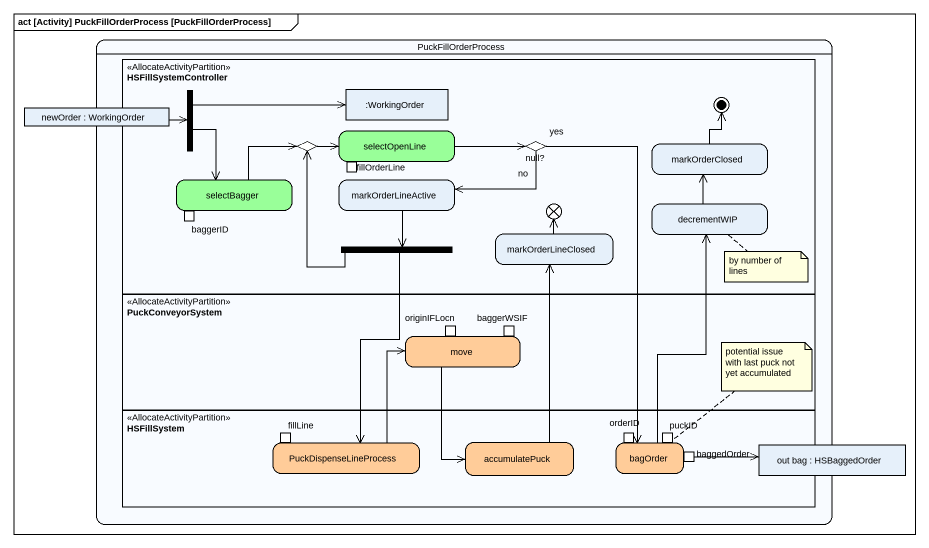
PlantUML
@startuml
mainframe act [Activity] PuckFillOrderProcess [PuckFillOrderProcess]
hide empty description
state PuckFillOrderProcess {
  state HSFillSystemController <<AllocateActivityPartition>> {
    state fork1 <<fork>>
    state ":WorkingOrder" as WorkingOrder <<object>>
    state selectOpenLine #99FF99 {
      state fillOrderLine <<outputPin>>
    }
    state choice1 <<choice>>
    state "null?" as null <<choice>> #99FF99
    state markOrderClosed
    state selectBagger #99FF99 {
      state baggerID <<outputPin>>
    }
    state markOrderLineActive
    state flowfinal1 <<end>>
    state decrementWIP
    state fork2 <<fork>>
    state markOrderLineClosed
    markOrderClosed -up-> [*]
  }
  state "newOrder : WorkingOrder" as newOrder <<object>>
  state PuckConveyorSystem <<AllocateActivityPartition>> {
    state move #FFCC99 {
      state originIFLocn <<inputPin>>
      state baggerWSIF <<inputPin>>
    }
  }
  state HSFillSystem <<AllocateActivityPartition>> {
    state PuckDispenseLineProcess #FFCC99 {
      state fillLine <<inputPin>>
    }
    state accumulatePuck #FFCC99
    state bagOrder #FFCC99 {
      state orderID <<inputPin>>
      state puckID <<inputPin>>
      state baggedOrder <<outputPin>>
    }
  }
  state "out bag : HSBaggedOrder" as out_bag <<object>>
}
fork1 -right-> WorkingOrder
fork1 --> selectBagger
newOrder -right-> fork1
selectOpenLine -right-> null
choice1 -right-> selectOpenLine
null -left-> markOrderLineActive : no
null --> bagOrder : yes
selectBagger -up-> choice1
markOrderLineActive --> fork2
decrementWIP -up-> markOrderClosed
fork2 -up-> choice1
fork2 --> PuckDispenseLineProcess
markOrderLineClosed -up-> flowfinal1
move --> accumulatePuck
PuckDispenseLineProcess -up-> move
accumulatePuck -up-> markOrderLineClosed
bagOrder -up-> decrementWIP
baggedOrder -right-> out_bag
note bottom of decrementWIP : by number of lines
note top of bagOrder : potential issue with last puck not yet accumulated
@enduml
